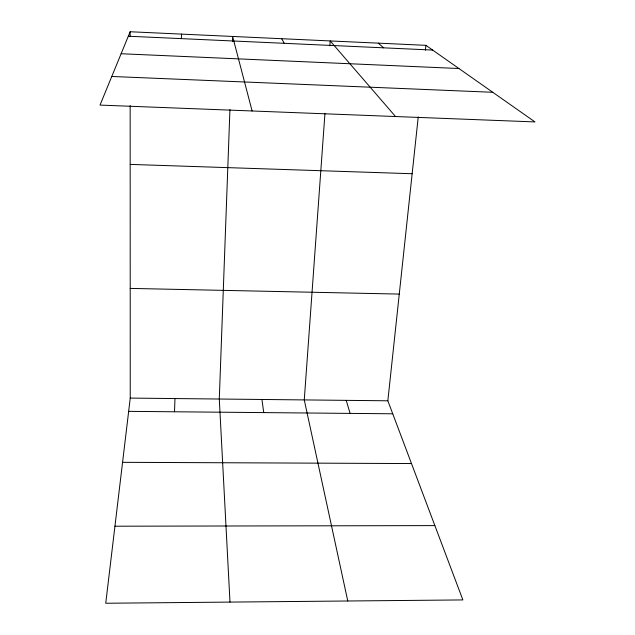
<?xml version="1.0" encoding="UTF-8"?>
<svg xmlns="http://www.w3.org/2000/svg" width="635" height="635" viewBox="0 0 635 635"><rect width="100%" height="100%" fill="white"/><g stroke="black" fill="none" stroke-linecap="round" stroke-linejoin="round"><path stroke-width="0.95" d="M174.53 411.774L174.958 398.558M229.941 109.545L219.289 399.026L229.989 602.091M232.45 41.394L232.632 36.457L252.111 110.982M181.332 38.632L181.642 34.115M324.961 113.324L304.268 399.915L347.774 600.996M329.835 45.823L330.184 40.934L395.534 116.53M130.159 105.585L130.246 398.089L105.735 603.25L462.875 599.924L387.842 400.796L418.235 116.935M425.371 50.236L425.902 45.331L130.143 31.75L100.02 105.093L534.98 121.928L425.902 45.331M114.935 526.209L434.872 525.605M122.571 462.32L411.496 463.558M130.246 398.089L387.842 400.796M128.659 411.353L392.74 413.79M130.215 288.401L399.264 294.084M130.175 164.401L412.155 173.736M111.776 76.47L492.768 92.289M121.11 53.737L458.922 68.516M128.302 36.219L432.633 50.062M378.269 43.14L383.659 47.831M281.638 38.703L284.266 43.315M346.226 400.36L350.099 413.393M261.953 399.471L263.723 412.599M130.143 31.75L130.143 36.671"/></g></svg>
